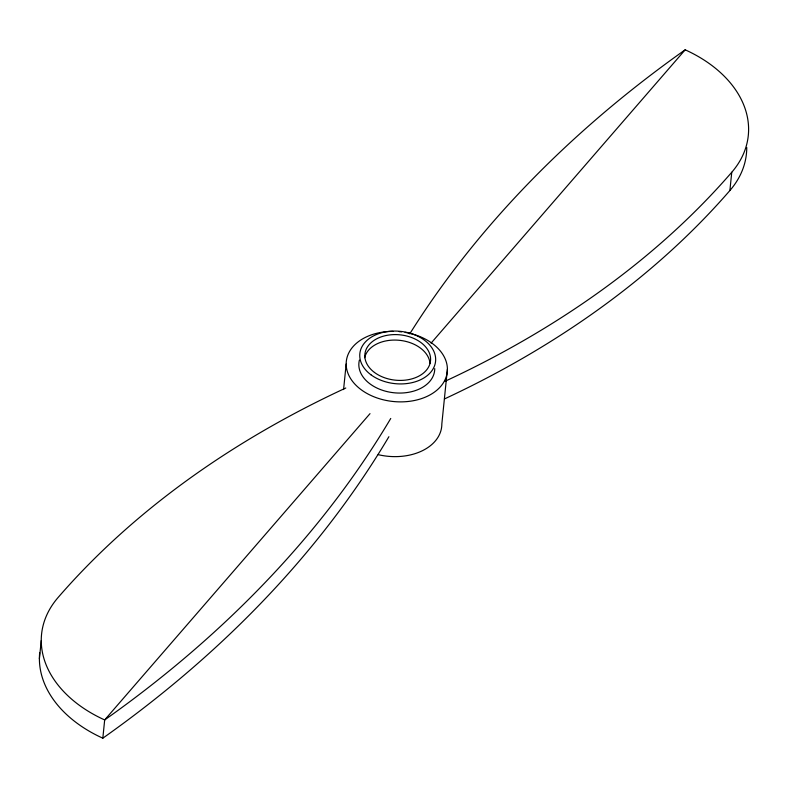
<?xml version="1.0" encoding="UTF-8"?>
<svg xmlns="http://www.w3.org/2000/svg" width="788" height="788" viewBox="0 0 788 788"><rect width="100%" height="100%" fill="white"/><g stroke="black" fill="none" stroke-linecap="round" stroke-linejoin="round"><path stroke-width="1.18" d="M39.4 658.798L41.252 640.545M39.686 652.779A126.858 87.645 5.8 0 0 102.824 738.189L104.676 719.937A126.858 87.645 5.8 0 1 58.105 597.481A1066.942 737.125 5.8 0 1 345.774 388.021M343.578 389.558L346.168 364.007M447.387 369.247L441.832 423.993A50.747 35.056 5.8 0 1 378.191 454.656M444.452 398.945A1066.942 737.125 5.8 0 0 729.895 190.519L731.747 172.276A126.858 87.645 5.8 0 0 685.176 49.811A1508.055 1041.884 5.8 0 0 409.73 333.895M370.005 413.651L104.676 719.937A1508.055 1041.884 5.8 0 0 390.75 418.458M431.105 343.105L685.176 49.811M388.898 436.7A1508.055 1041.884 5.8 0 1 102.824 738.189M731.747 172.276A1066.942 737.125 5.8 0 1 445.19 381.215M746.748 147.454A126.858 87.645 5.8 0 1 729.895 190.519M434.74 368.587A38.06 26.29 5.8 0 1 393.527 392.719A38.06 26.29 5.8 0 1 359.397 360.106M405.111 332.388A50.747 35.056 5.8 0 1 438.276 388.947A50.747 35.056 5.8 0 1 352.788 381.678A50.747 35.056 5.8 0 1 393.104 331.374M399.102 331.63A50.747 35.056 5.8 0 1 401.506 331.876M364.657 357.713A32.988 22.793 5.8 0 1 398.826 340.249A32.988 22.793 5.8 0 1 430.002 363.485M370.912 374.753A38.06 26.29 5.8 0 0 434.385 366.223A38.06 26.29 5.8 0 0 387.824 331.521A38.06 26.29 5.8 0 0 370.912 374.753M374.477 372.458A32.988 22.793 5.8 0 0 429.499 365.061A32.988 22.793 5.8 0 0 389.144 334.989A32.988 22.793 5.8 0 0 374.477 372.458"/></g></svg>
